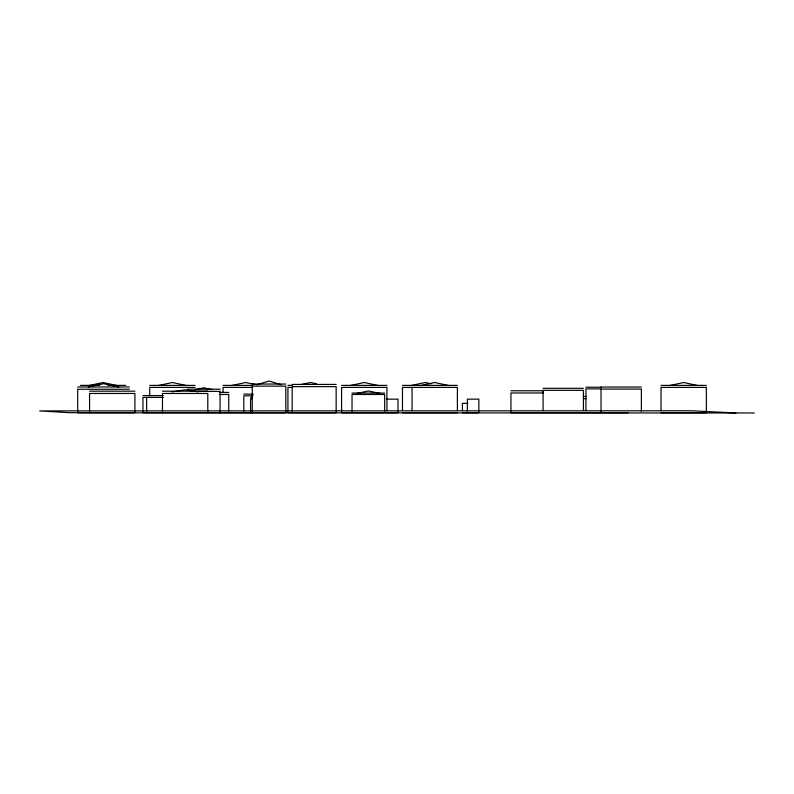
<?xml version="1.0" encoding="UTF-8"?>
<svg xmlns="http://www.w3.org/2000/svg" width="794" height="794" viewBox="0 0 794 794"><rect width="100%" height="100%" fill="white"/><g stroke="black" fill="none" stroke-linecap="round" stroke-linejoin="round"><path stroke-width="1.19" d="M256.73 384.782L269.027 381.021L281.324 384.782M88.759 385.596L103.071 382.51L117.383 385.596M88.263 386.986L103.528 383.691L118.802 386.986M158.105 385.596L172.417 382.51L186.729 385.596M195.592 389.586L203.75 387.819L211.909 389.586M231.401 385.596L245.713 382.51L255.251 384.564M301.055 384.564L310.603 382.51L316.558 383.79M349.946 385.596L364.257 382.51L378.569 385.596M356.695 393.477L368.347 390.966L380.008 393.477M410.835 385.596L425.147 382.51L431.112 383.79M420.403 385.596L434.715 382.51L449.037 385.596M669.372 385.596L683.684 382.51L697.995 385.596M172.01 391.908L185.131 389.755L198.252 391.908M252.254 384.038L285.8 384.038M292.182 384.415L336.15 384.415M80.402 385.388L99.607 385.388M107.845 385.388L125.74 385.388M149.748 385.388L195.086 385.388M223.045 385.388L252.72 385.388M287.934 385.358L292.649 385.358M341.589 385.388L386.926 385.388M402.479 385.388L457.384 385.388M661.015 385.388L706.352 385.388M77.693 386.976L129.372 386.976M601.028 387.055L641.373 387.055M585.922 387.204L601.326 387.204M195.086 387.393L149.748 387.393L149.748 395.829M252.72 387.393L223.045 387.393L223.045 392.216M292.649 387.393L287.934 387.393L287.934 411.5M543.086 388.316L583.431 388.316M600.701 388.862L585.922 388.862L585.922 410.319M129.372 389.259L77.693 389.259L77.693 412.711L134.901 412.711L134.901 393.467L89.573 393.467L89.573 412.711M187.434 389.169L220.067 389.169M510.939 390.767L543.493 390.767M89.573 391.184L134.901 391.184M162.472 391.184L207.8 391.184M192.724 391.343L220.067 391.343L220.067 412.711M219.352 392.415L228.741 392.415M352.03 393.04L384.673 393.04M543.493 392.961L510.939 392.961L510.939 411.471M243.808 394.112L253.276 394.112M219.878 394.479L228.741 394.479L228.741 411.491M142.95 395.581L163.236 395.581M253.088 395.809L243.808 395.809L243.808 411.5M583.173 396.444L586.27 396.444M146.483 397.397L142.95 397.397L142.95 411.53M163.236 397.397L146.642 397.397L146.642 412.711M250.567 397.457L252.303 397.457M584.275 398.638L586.27 398.638M251.758 398.846L250.567 398.846L250.567 412.711M386.519 399.144L397.983 399.144L397.983 411.471M467.874 403.382L462.426 403.382L462.426 410.379M142.95 412.711L285.8 412.711L285.8 386.142L252.254 386.142L252.254 412.711M287.934 412.711L336.15 412.711M341.589 412.711L397.983 412.711M402.479 412.711L457.384 412.711M462.426 412.711L478.842 412.711M510.939 412.711L628.044 412.711M661.015 412.711L706.352 412.711M754.3 412.979L99.746 412.82L69.207 412.682L39.7 410.905L691.892 410.786L735.919 412.979M706.352 411.5L706.352 387.393L661.015 387.393L661.015 410.3M641.373 411.441L641.373 389.09L601.028 389.09L601.028 411.441M583.431 410.349L583.431 390.35L543.086 390.35L543.086 410.349M478.842 411.471L478.842 399.144L467.368 399.144L467.368 411.471M457.384 410.3L457.384 387.393L402.479 387.393L402.479 410.3M412.056 387.393L412.056 410.3M386.926 410.3L386.926 387.393L341.589 387.393L341.589 411.5M384.673 411.491L384.673 394.479L352.03 394.479L352.03 411.491M336.15 411.52L336.15 386.638L292.182 386.638L292.182 411.52M207.8 412.711L207.8 393.467L162.472 393.467L162.472 412.711"/></g></svg>
